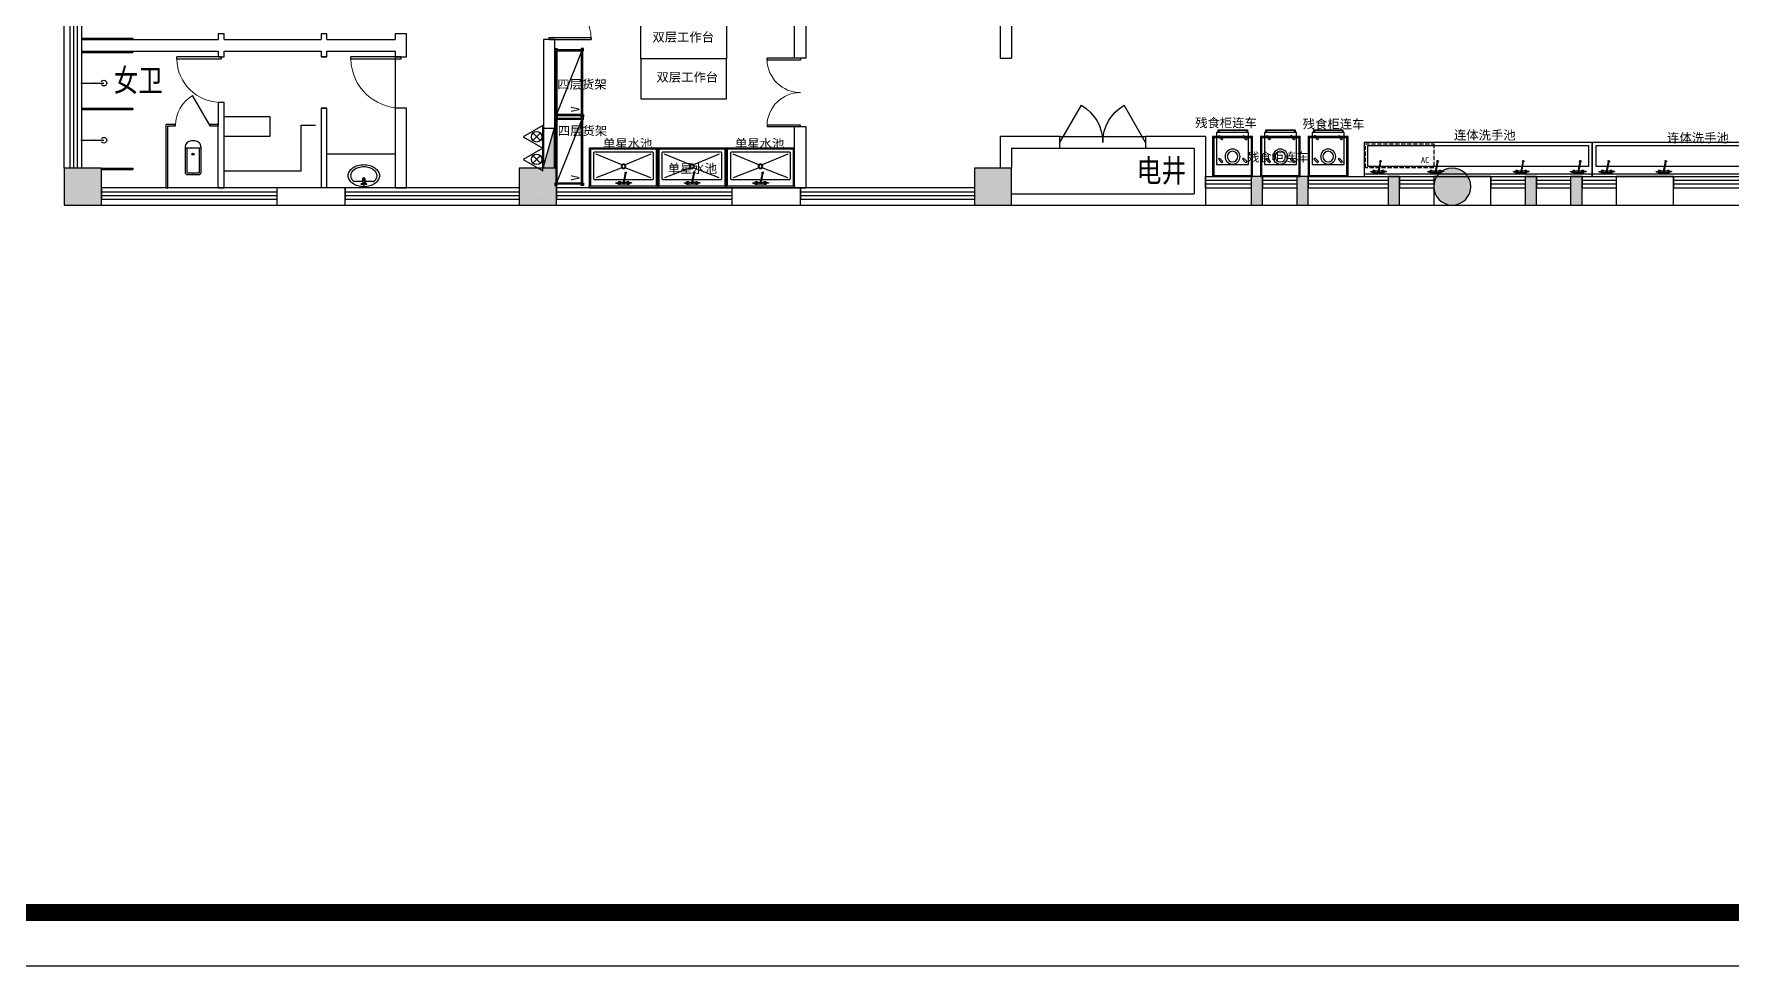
# Model space of a CAD drawing. Extents: x 1158414 to 1597620, y -840005 to -760676.
# Drawn here: x 1517481 to 1547224, y -836287 to -819949 of the extents above; entities that cross this region are included whole.
import ezdxf

# ---------------------------------------------------------------- set-up
doc = ezdxf.new("R2010")
doc.units = 0
doc.header["$LTSCALE"] = 1000
doc.linetypes.add('DASH', pattern=[0.35, 0.25, -0.1])
for name, color, linetype in [('COLUMN', 2, 'Continuous'), ('EQUIP_消火栓', 7, 'Continuous'), ('EQUIP_灭火器', 7, 'Continuous'), ('LATRINE', 6, 'Continuous'), ('LVTRY', 6, 'Continuous'), ('PUB_HATCH', 8, 'Continuous'), ('PUB_TEXT', 7, 'Continuous'), ('STAIR', 4, 'Continuous'), ('WALL', 6, 'Continuous'), ('WINDOW', 4, 'Continuous'), ('WS_厨房设备', 1, 'Continuous'), ('ZUOWEI', 251, 'Continuous'), ('产品名称', 7, 'Continuous'), ('外框', 7, 'Continuous'), ('家具', 251, 'Continuous'), ('空调', 205, 'Continuous')]:
    doc.layers.add(name, color=color, linetype=linetype)
doc.styles.add('HZ-1', font='MingLiU.ttf', dxfattribs={"width": 0.8})
doc.styles.get("Standard").update_dxf_attribs({"font": '', "width": 0.8})
doc.styles.add('WMF-宋体1', font='')
doc.styles.get('Standard').set_extended_font_data('SimSun')
doc.styles.get('WMF-宋体1').set_extended_font_data('SimSun')

# ---------------------------------------------------------------- blocks, each defined once
blk = doc.blocks.new('*U38')
at = {"linetype": 'Continuous'}
for p, q in [((0, 0), (0, 700)), ((0, 700), (1500, 700)), ((1500, 700), (1500, 0)), ((1500, 0), (0, 0))]:
    blk.add_line(p, q, dxfattribs=at)
blk = doc.blocks.new('vhjkghkghkl')
at = {"layer": '空调', "linetype": 'DASH', "ltscale": 0.3}
blk.add_lwpolyline([(134071, 540199), (134071, 539779), (132871, 539779), (132871, 540199), (134071, 540199)], close=True, dxfattribs=at)
at = {"layer": '空调', "linetype": 'DASH', "ltscale": 0.3, "style": 'HZ-1'}
blk.add_text('AC', height=100, dxfattribs=at).set_placement((133846, 539867))
blk = doc.blocks.new('$TwtSys$00000434')
for p, q in [((-0.5, 0.5), (-0.5, -0.5)), ((-0.5, -0.5), (0.5, 0.5)), ((0.5, 0.5), (-0.5, 0.5)), ((0.5, -0.5), (0.5, 0.5)), ((-0.5, -0.5), (0.5, -0.5))]:
    blk.add_line(p, q)
blk.add_solid([(0.5, -0.5), (0.5, 0.5), (-0.5, -0.5)])
blk = doc.blocks.new('$TwtSys$00000545')
for p, q in [((0, 344), (-198, 0)), ((198, 0), (0, 344)), ((-198, 0), (198, 0)), ((-73, 36), (73, 182)), ((-73, 182), (73, 36))]:
    blk.add_line(p, q)
blk.add_circle((0, 109), 91.8)
blk = doc.blocks.new('水龙头')
at = {"color": 252}
for p, q in [((-136, -15), (-90, -14)), ((-136, -18), (-90, -19)), ((-52, -2), (-4, -2)), ((-52, -31), (-6, -31)), ((4, -2), (51, -2)), ((12, -31), (51, -31)), ((23, -194), (26, -209)), ((49, -204), (46, -189)), ((136, -15), (90, -14)), ((136, -18), (90, -19))]:
    blk.add_line(p, q, dxfattribs=at)
for points in [[(13, -7), (0, 0), (-14, -8), (-14, -25), (-7, -29)], [(11, -26), (13, -25), (13, -7)]]:
    blk.add_lwpolyline(points, dxfattribs=at)
blk.add_lwpolyline([(26, -194), (-9, -18, -1.00756), (9, -15), (43, -190)], format="xyb", dxfattribs=at)
for centre in [(-78, -16), (77, -16)]:
    blk.add_circle(centre, 10.9, dxfattribs=at)
for centre, radius, start, end in [((-78, -16), 27.5, 36.2116, 175.3449), ((77, -16), 27.5, 4.6931, 143.7884), ((-136, -16), 1, 91.3387, 171.564), ((-132, -16), 4.53, 171.564, 188.436), ((-136, -17), 1, 188.436, 268.6613), ((-78, -16), 27.5, 184.6551, 323.7884), ((-78, -16), 16, 189.0003, 170.9997), ((-77, -16), 12.9, 168.3562, 191.6438), ((-52, 3), 5, 216.2116, 270), ((-52, -36), 5, 90, 143.7884), ((51, 3), 5, 270, 323.7884), ((51, -36), 5, 36.2116, 90), ((77, -16), 27.5, 216.2116, 355.3069), ((77, -16), 16, 9.0664, 350.9336), ((77, -16), 12.9, 348.3562, 11.6438), ((136, -16), 1, 8.436, 88.6613), ((136, -17), 1, 271.3387, 351.564), ((132, -16), 4.53, 351.564, 8.436)]:
    blk.add_arc(centre, radius, start, end, dxfattribs=at)
for centre, start_param, end_param in [((34, -192), 5.611234, 10.096729), ((34, -190), 6.955136, 8.752827), ((37, -206), 0, 3.141593)]:
    blk.add_ellipse(centre, major_axis=(-11.3, -2.2), ratio=0.233596, start_param=start_param, end_param=end_param, dxfattribs=at)
blk = doc.blocks.new('CJT_20205')
at = {"color": 252, "linetype": 'Continuous', "ltscale": 2}
for p, q in [((20, 680), (0, 700)), ((1180, 680), (1200, 700))]:
    blk.add_line(p, q, dxfattribs=at)
at = {"color": 252}
for p, q in [((120, 595), (572, 408)), ((628, 408), (1080, 595)), ((120, 180), (572, 352)), ((628, 352), (1080, 180))]:
    blk.add_line(p, q, dxfattribs=at)
at = {"lineweight": -2}
for points in [[(0, 700), (1200, 700), (1200, 0), (0, 0)], [(0, 0), (1200, 0), (1200, 40), (0, 40)]]:
    blk.add_lwpolyline(points, close=True, dxfattribs=at)
at = {"color": 252, "linetype": 'Continuous', "ltscale": 2}
blk.add_lwpolyline([(20, 40), (20, 680), (1180, 680), (1180, 40)], dxfattribs=at)
at = {"color": 30}
blk.add_lwpolyline([(1100, 635), (100, 635, 0.414214), (80, 615), (80, 160, 0.414214), (100, 140), (1100, 140, 0.414214), (1120, 160), (1120, 615, 0.414214)], format="xyb", close=True, dxfattribs=at)
at = {"color": 252}
for radius in [40, 30]:
    blk.add_circle((600, 380), radius, dxfattribs=at)
at = {"color": 1, "rotation": 180}
blk.add_blockref('水龙头', (596, 70), dxfattribs=at)
blk = doc.blocks.new('Custom_69')
for p, q in [((20, 20), (20, 480)), ((20, 480), (1180, 480)), ((1180, 480), (1180, 20)), ((1180, 20), (20, 20))]:
    blk.add_line(p, q)
at = {"color": 252, "linetype": 'Continuous', "ltscale": 3}
blk.add_line((20, 480), (1180, 20), dxfattribs=at)
at = {"color": 252}
for p, q in [((40, 40), (40, 460)), ((40, 40), (40, 460)), ((40, 460), (1160, 460)), ((1160, 460), (1160, 40)), ((1160, 40), (40, 40))]:
    blk.add_line(p, q, dxfattribs=at)
for points in [[(40, 480), (40, 500), (0, 500), (0, 460), (20, 460)], [(1160, 480), (1160, 500), (1200, 500), (1200, 460), (1180, 460)], [(40, 20), (40, 0), (0, 0), (0, 40), (20, 40)], [(1160, 20), (1160, 0), (1200, 0), (1200, 40), (1180, 40)]]:
    blk.add_lwpolyline(points, dxfattribs=at)
blk.add_text('V', height=150).set_placement((81, 72))
blk = doc.blocks.new('*U106')
blk.add_line((0, 40), (4000, 40))
blk.add_lwpolyline([(0, 600), (4000, 600), (4000, 0), (0, 0)], close=True)
at = {"color": 252}
blk.add_lwpolyline([(60, 540), (3940, 540), (3940, 180), (60, 180)], close=True, dxfattribs=at)
at = {"color": 1, "rotation": 180}
for p in [(246, 70), (1246, 70), (2746, 70), (3746, 70)]:
    blk.add_blockref('水龙头', p, dxfattribs=at)
blk = doc.blocks.new('Custom_79')
at = {"color": 252}
for p, q in [((0, 700), (20, 680)), ((90, 806), (602, 806)), ((101, 806), (101, 771)), ((590, 806), (590, 771)), ((680, 680), (700, 700)), ((20, 20), (0, 0)), ((680, 20), (700, 0))]:
    blk.add_line(p, q, dxfattribs=at)
blk.add_lwpolyline([(0, 700), (700, 700), (700, 0), (0, 0)], close=True)
for points in [[(20, 680), (680, 680), (680, 20), (20, 20)], [(70, 771), (630, 771), (630, 213), (70, 213)], [(90, 771), (602, 771), (602, 822), (90, 822)], [(96, 661), (157, 721), (176, 702), (116, 642)], [(520, 661), (580, 721), (599, 702), (539, 642)], [(96, 262), (157, 322), (176, 303), (116, 242)], [(520, 262), (580, 322), (599, 303), (539, 242)]]:
    blk.add_lwpolyline(points, close=True, dxfattribs=at)
blk.add_circle((350, 350), 132)
blk.add_circle((350, 350), 92.5, dxfattribs=at)
blk = doc.blocks.new('$DorLib2D$00000002')
for p, q in [((-0.5, 0), (-0.5, 0.4875)), ((-0.475, 0.4875), (-0.5, 0.4875)), ((-0.475, 0), (-0.475, 0.4875)), ((0.475, 0), (0.475, 0.4875)), ((0.475, 0.4875), (0.5, 0.4875)), ((0.5, 0), (0.5, 0.4875)), ((-0.5, 0), (-0.475, 0)), ((0.5, 0), (0.475, 0))]:
    blk.add_line(p, q)
at = {"lineweight": 13}
for centre, start, end in [((-0.4875, 0), 0, 88.53072), ((0.4875, 0), 91.46928, 180)]:
    blk.add_arc(centre, 0.4875, start, end, dxfattribs=at)
blk = doc.blocks.new('$DorLib2D$00000001')
for p, q in [((0.45, 0.975), (0.5, 0.975)), ((0.45, 0), (0.45, 0.975)), ((0.5, 0), (0.5, 0.975)), ((0.5, 0), (0.45, 0))]:
    blk.add_line(p, q)
at = {"lineweight": 13}
blk.add_arc((0.475, 0), 0.975, 91.4693, 180, dxfattribs=at)
blk = doc.blocks.new('$lvtry$00000200')
at = {"color": 0}
for p, q in [((-110, -40, 0), (-110, -470, 0)), ((100, -30, 0), (-100, -30, 0)), ((110, -470, 0), (110, -40, 0))]:
    blk.add_line(p, q, dxfattribs=at)
at = {"color": 0, "elevation": 0}
blk.add_lwpolyline([(100, 0), (-100, 0, 0.414214), (-140, -40), (-140, -480, 0.414214), (-30, -590), (30, -590, 0.414214), (140, -480), (140, -40, 0.414214)], format="xyb", close=True, dxfattribs=at)
blk.add_lwpolyline([(140, -470), (-140, -470)], dxfattribs=at)
at = {"color": 0}
blk.add_circle((0, -359, 0), 20, dxfattribs=at)
for centre, start, end in [((-100, -40, 0), 90, 180), ((100, -40, 0), 0, 90)]:
    blk.add_arc(centre, 10, start, end, dxfattribs=at)
for p in [(0, 0), (0, -359, 0)]:
    blk.add_point(p, dxfattribs=at)
blk = doc.blocks.new('$TCHSYS$APDOOR2D')
blk.add_line((0.5, 0), (0, 0.866))
at = {"lineweight": 13}
blk.add_arc((0.5, 0), 1, 120, 180, dxfattribs=at)
blk = doc.blocks.new('$DorLib2D$00000231')
at = {"color": 0}
for p, q in [((-0.5, 0), (-0.25, 0.433)), ((0.5, 0), (0.25, 0.433))]:
    blk.add_line(p, q, dxfattribs=at)
for centre, start, end in [((-0.5, 0), 0, 60), ((0.5, 0), 120, 180)]:
    blk.add_arc(centre, 0.5, start, end, dxfattribs=at)
blk = doc.blocks.new('$lvtry$00000195')
at = {"color": 0}
for p, q in [((-165, -91), (-34, -91)), ((-17, -58), (-17, -48)), ((-16, -91), (-11, -91)), ((11, -91), (165, -91)), ((17, -58), (17, -48))]:
    blk.add_line(p, q, dxfattribs=at)
blk.add_lwpolyline([(273, -195, -0.132138), (254, -266, -0.106661), (193, -332, -0.083339), (108, -374, -0.072039), (0, -389, -0.072039), (-108, -374, -0.083339), (-193, -332, -0.106661), (-254, -266, -0.132138), (-273, -195, -0.132138), (-254, -124, -0.106661), (-193, -57, -0.083339), (-108, -16, -0.072039), (0, 0, -0.072039), (108, -16, -0.083339), (193, -57, -0.106661), (254, -124, -0.132138)], format="xyb", close=True, dxfattribs=at)
blk.add_circle((0, -58), 16.7, dxfattribs=at)
for centre, radius, start, end in [((-131, -195), 101, 149.8906, 180), ((-131, -195), 101, 180, 210.1094), ((-68, -231), 174, 128.9257, 149.8906), ((-68, -158), 174, 210.1094, 234.4623), ((-165, -111), 20, 90, 128.9257), ((-40, -49), 10.1, 106.6096, 258.1648), ((-64, 218), 259, 274.7069, 282.3732), ((-75, -228), 173, 71.36, 79.1873), ((-29, -95), 6.77, 155.344, 308.3224), ((-171, 3), 166, 324.8411, 338.1337), ((-171, 3), 170, 324.8411, 331.3523), ((-29, -95), 3.37, 155.344, 308.3224), ((100, -210), 170, 132.3141, 138.8253), ((100, -210), 166, 125.5327, 138.8253), ((0, -131), 25, 112.516, 67.484), ((-12, -74), 10.6, 201.8924, 261.774), ((0, -48), 16.7, 0, 180), ((-381, -131), 372, 2.3982, 6.7627), ((0, -111), 9.9, 201.7837, 338.2163), ((64, 218), 259, 257.6268, 265.2931), ((381, -131), 372, 170.1008, 177.6018), ((75, -228), 173, 100.8127, 110.4191), ((40, -49), 10.1, 281.8352, 73.3904), ((165, -111), 20, 51.0743, 90), ((165, -111), 20, 51.0743, 90), ((68, -158), 174, 305.5377, 329.8906), ((68, -231), 174, 30.1094, 51.0743), ((131, -195), 101, 0, 30.1094), ((131, -195), 101, 329.8906, 0), ((-27, -100), 245, 234.4623, 253.5183), ((0, -9), 340, 253.5183, 270), ((0, -9), 340, 270, 286.4817), ((27, -100), 245, 286.4817, 305.5377)]:
    blk.add_arc(centre, radius, start, end, dxfattribs=at)
for p in [(0, -58), (0, -131)]:
    blk.add_point(p, dxfattribs=at)
blk = doc.blocks.new('$TCHSYS$WIN2D')
for p, q in [((-0.5, 0.5), (0.5, 0.5)), ((-0.5, 0.5), (-0.5, -0.5)), ((0.5, 0.5), (0.5, -0.5)), ((0.5, 0.1667), (-0.5, 0.1667)), ((0.5, -0.1667), (-0.5, -0.1667)), ((-0.5, -0.5), (0.5, -0.5))]:
    blk.add_line(p, q)
blk = doc.blocks.new('$lvtry$00000168')
at = {"color": 0}
blk.add_line((0, 0), (0, -395), dxfattribs=at)
blk.add_arc((0, -395), 50, 121.0332, 58.9668, dxfattribs=at)
for p in [(0, 0), (0, -223)]:
    blk.add_point(p, dxfattribs=at)

msp = doc.modelspace()

# ---------------------------------------------------------------- hatches: boundary and pattern name
at = {"layer": 'PUB_HATCH'}
for points in [[(1518662.8, -822949), (1518662.8, -822299), (1518012.8, -822299), (1518012.8, -822949)], [(1526637.8, -822949), (1526637.8, -822299), (1525987.8, -822299), (1525987.8, -822949)], [(1534612.9, -822949), (1534612.9, -822299), (1533962.9, -822299), (1533962.9, -822949)], [(1542662.8, -822624, 1), (1542012.8, -822624, 1)], [(1539012.8, -822949), (1539012.8, -822449), (1538812.8, -822449), (1538812.8, -822949)], [(1539812.8, -822949), (1539812.8, -822449), (1539612.8, -822449), (1539612.8, -822949)], [(1541412.8, -822949), (1541412.8, -822449), (1541212.8, -822449), (1541212.8, -822949)], [(1543812.8, -822949), (1543812.8, -822449), (1543612.8, -822449), (1543612.8, -822949)], [(1544612.8, -822949), (1544612.8, -822449), (1544412.8, -822449), (1544412.8, -822949)]]:
    msp.add_hatch(color=256, dxfattribs=at).paths.add_polyline_path(points)

# ---------------------------------------------------------------- linework, layer by layer
for points in [[(1518012.8, -822299), (1518012.8, -798349)], [(1518662.8, -822949), (1533962.9, -822949)]]:
    msp.add_lwpolyline(points)
at = {"layer": 'COLUMN'}
for p, q in [((1518662.8, -822299), (1518012.8, -822299)), ((1518012.8, -822299), (1518012.8, -822949)), ((1518662.8, -822949), (1518662.8, -822299)), ((1526637.8, -822299), (1525987.8, -822299)), ((1525987.8, -822299), (1525987.8, -822949)), ((1526637.8, -822949), (1526637.8, -822299)), ((1534612.9, -822299), (1533962.9, -822299)), ((1533962.9, -822299), (1533962.9, -822949)), ((1534612.9, -822949), (1534612.9, -822299)), ((1522937.8, -822649), (1521737.8, -822649)), ((1521737.8, -822649), (1521737.8, -822949)), ((1522937.8, -822949), (1522937.8, -822649)), ((1530912.8, -822649), (1529712.8, -822649)), ((1530812.8, -822649), (1531012.8, -822649)), ((1539012.8, -822449), (1538812.8, -822449)), ((1538812.8, -822449), (1538812.8, -822949)), ((1539012.8, -822949), (1539012.8, -822449)), ((1539812.8, -822449), (1539612.8, -822449)), ((1539612.8, -822449), (1539612.8, -822949)), ((1539812.8, -822949), (1539812.8, -822449)), ((1541412.8, -822449), (1541212.8, -822449)), ((1541212.8, -822449), (1541212.8, -822949)), ((1541412.8, -822949), (1541412.8, -822449)), ((1543812.8, -822449), (1543612.8, -822449)), ((1543612.8, -822449), (1543612.8, -822949)), ((1543812.8, -822949), (1543812.8, -822449)), ((1544612.8, -822449), (1544412.8, -822449)), ((1544412.8, -822449), (1544412.8, -822949)), ((1544612.8, -822949), (1544612.8, -822449)), ((1545212.8, -822449), (1545212.8, -822949)), ((1546212.8, -822449), (1545212.8, -822449)), ((1546212.8, -822949), (1546212.8, -822449)), ((1518012.8, -822949), (1518662.8, -822949)), ((1521737.8, -822949), (1522937.8, -822949)), ((1525987.8, -822949), (1526637.8, -822949)), ((1529712.8, -822849), (1529712.8, -822949)), ((1529712.8, -822949), (1530912.8, -822949)), ((1530912.8, -822949), (1530912.8, -822849)), ((1533962.9, -822949), (1534612.9, -822949)), ((1538812.8, -822949), (1539012.8, -822949)), ((1539612.8, -822949), (1539812.8, -822949)), ((1541212.8, -822949), (1541412.8, -822949)), ((1543612.8, -822949), (1543812.8, -822949)), ((1544412.8, -822949), (1544612.8, -822949)), ((1545212.8, -822949), (1546212.8, -822949))]:
    msp.add_line(p, q, dxfattribs=at)
for start, end in [(0, 180), (180, 0)]:
    msp.add_arc((1542337.8, -822624), 325, start, end, dxfattribs=at)
at = {"layer": 'LATRINE'}
for p, q in [((1518312.8, -820024), (1519212.8, -820024)), ((1518312.8, -820024), (1518312.8, -820049)), ((1518312.8, -820049), (1519212.8, -820049)), ((1518312.8, -820249), (1519212.8, -820249)), ((1518312.8, -820249), (1518312.8, -820274)), ((1518312.8, -820274), (1519212.8, -820274)), ((1519212.8, -820024), (1519212.8, -820049)), ((1519212.8, -820249), (1519212.8, -820274)), ((1518312.8, -821249), (1519212.8, -821249)), ((1518312.8, -821249), (1518312.8, -821274)), ((1518312.8, -821274), (1519212.8, -821274)), ((1519212.8, -821249), (1519212.8, -821274)), ((1519800.3, -822649), (1519800.3, -821536.5)), ((1519962.8, -821536.5), (1519800.3, -821536.5)), ((1519825.3, -822649), (1519825.3, -821561.5)), ((1519825.3, -821561.5), (1519962.8, -821561.5)), ((1519962.8, -821561.5), (1519962.8, -821536.5)), ((1520712.8, -821536.5), (1520562.8, -821536.5)), ((1520562.8, -821536.5), (1520562.8, -821561.5)), ((1520562.8, -821561.5), (1520712.8, -821561.5)), ((1518662.8, -822299), (1519212.8, -822299)), ((1518662.8, -822324), (1519212.8, -822324)), ((1519212.8, -822299), (1519212.8, -822324)), ((1519800.3, -822649), (1519825.3, -822649))]:
    msp.add_line(p, q, dxfattribs=at)
at = {"layer": 'LVTRY'}
msp.add_lwpolyline([(1523812.8, -822649), (1522612.8, -822649), (1522612.8, -822049), (1523812.8, -822049)], close=True, dxfattribs=at)
at = {"layer": 'STAIR'}
msp.add_lwpolyline([(1538012.8, -822949), (1556812.8, -822949)], dxfattribs=at)
at = {"layer": 'WALL'}
for p, q in [((1531012.8, -820376.2), (1531012.8, -817549)), ((1530812.8, -820376.2), (1530812.8, -817749)), ((1520812.8, -819949), (1520712.8, -819949)), ((1520712.8, -819949), (1520712.8, -820049)), ((1520812.8, -820049), (1520812.8, -819949)), ((1522612.8, -819949), (1522512.8, -819949)), ((1522512.8, -819949), (1522512.8, -820049)), ((1522612.8, -820049), (1522612.8, -819949)), ((1524012.8, -819949), (1523812.8, -819949)), ((1523812.8, -819949), (1523812.8, -820049)), ((1524012.8, -820149), (1524012.8, -819949)), ((1518312.8, -820049), (1520712.8, -820049)), ((1518312.8, -820049), (1518312.8, -820249)), ((1518312.8, -820249), (1520712.8, -820249)), ((1520712.8, -820249), (1520712.8, -820349)), ((1520812.8, -820049), (1522512.8, -820049)), ((1520812.8, -820349), (1520812.8, -820249)), ((1520812.8, -820249), (1522512.8, -820249)), ((1522512.8, -820249), (1522512.8, -820349)), ((1522612.8, -820049), (1523812.8, -820049)), ((1522612.8, -820349), (1522612.8, -820249)), ((1522612.8, -820249), (1523812.8, -820249)), ((1523812.8, -820249), (1523812.8, -820349)), ((1524012.8, -820349), (1524012.8, -820149)), ((1526612.8, -820049), (1526412.8, -820049)), ((1526412.8, -820049), (1526412.8, -822299)), ((1526612.8, -822299), (1526612.8, -820049)), ((1520712.8, -820349), (1520812.8, -820349)), ((1522512.8, -820349), (1522612.8, -820349)), ((1523812.8, -820349), (1524012.8, -820349)), ((1531012.8, -820376.2), (1530812.8, -820376.2)), ((1520812.8, -821149), (1520712.8, -821149)), ((1520712.8, -821149), (1520712.8, -821549)), ((1520812.8, -821549), (1520812.8, -821149)), ((1522612.8, -821249), (1522512.8, -821249)), ((1522512.8, -821249), (1522512.8, -822649)), ((1522612.8, -822649), (1522612.8, -821249)), ((1524012.8, -821249), (1523812.8, -821249)), ((1523812.8, -821249), (1523812.8, -822649)), ((1524012.8, -822649), (1524012.8, -821249)), ((1520712.8, -822649), (1520712.8, -821549)), ((1520812.8, -822649), (1520812.8, -821549)), ((1530812.8, -822649), (1530812.8, -821576.2)), ((1531012.8, -821576.2), (1530812.8, -821576.2)), ((1531012.8, -822649), (1531012.8, -821576.2)), ((1535462.8, -821749), (1534412.9, -821749)), ((1534412.9, -821749), (1534412.9, -822299)), ((1535462.8, -821949), (1535462.8, -821749)), ((1538012.8, -821749), (1536962.8, -821749)), ((1536962.8, -821749), (1536962.8, -821949)), ((1538012.8, -821749), (1538012.8, -822449)), ((1534612.9, -821949), (1535462.8, -821949)), ((1534612.9, -821949), (1534612.9, -822299)), ((1536962.8, -821949), (1537812.8, -821949)), ((1537812.8, -821949), (1537812.8, -822549)), ((1520712.8, -822649), (1520812.8, -822649)), ((1523812.8, -822649), (1524012.8, -822649)), ((1531012.8, -822649), (1530812.8, -822649)), ((1530912.8, -822849), (1530912.8, -822649)), ((1530912.8, -822649), (1530912.8, -822649)), ((1533962.8, -822649), (1533962.8, -822849)), ((1537812.8, -822549), (1537812.8, -822749)), ((1538012.8, -822649), (1538012.8, -822449)), ((1538012.8, -822649), (1538012.8, -822949)), ((1542064, -822449), (1542012.8, -822449)), ((1542012.8, -822449), (1542012.8, -822624)), ((1542012.8, -822624), (1542012.8, -822649)), ((1542012.8, -822649), (1542012.8, -822949)), ((1543012.8, -822449), (1542611.7, -822449)), ((1543012.8, -822649), (1543012.8, -822449)), ((1543012.8, -822949), (1543012.8, -822649)), ((1526312.8, -822849), (1526312.8, -822849)), ((1526412.8, -822849), (1526412.8, -822849)), ((1526512.8, -822849), (1526512.8, -822849)), ((1530912.8, -822849), (1530912.8, -822849)), ((1534612.9, -822749), (1537812.8, -822749)), ((1534612.9, -822949), (1538012.8, -822949)), ((1542012.8, -822949), (1543012.8, -822949))]:
    msp.add_line(p, q, dxfattribs=at)
at = {"layer": 'WINDOW', "linetype": 'DASH'}
for p, q in [((1522612.8, -820349), (1522512.8, -820349)), ((1522512.8, -821249), (1522612.8, -821249))]:
    msp.add_line(p, q, dxfattribs=at)
at = {"layer": 'WINDOW'}
for p, q in [((1523812.8, -820349), (1523812.8, -821249)), ((1535462.8, -821749), (1536962.8, -821749)), ((1535462.8, -821949), (1536962.8, -821949))]:
    msp.add_line(p, q, dxfattribs=at)
at = {"layer": 'ZUOWEI', "color": 4}
for p, q in [((1534412.8, -795009.8), (1534412.8, -820376.2)), ((1534612.8, -794809.8), (1534612.8, -820376.2))]:
    msp.add_line(p, q, dxfattribs=at)
msp.add_lwpolyline([(1534412.8, -820376.2), (1534612.8, -820376.2)], dxfattribs=at)
at = {"layer": '外框', "lineweight": -2}
msp.add_line((1597620.4, -836286.7), (1495735.7, -836286.7), dxfattribs=at)
at = {"layer": '外框', "lineweight": -2, "const_width": 297.8}
msp.add_lwpolyline([(1499694.1, -835347), (1593510.6, -835347, 0.4142136), (1596488.9, -832368.7), (1596488.9, -768833.8, 0.4142136), (1593510.6, -765855.5), (1499694.1, -765855.5, 0.4142136), (1496715.8, -768833.8), (1496715.8, -832368.7, 0.4142136)], format="xyb", close=True, dxfattribs=at)
at = {"layer": '家具'}
for points in [[(1520812.8, -821399), (1521612.8, -821399), (1521612.8, -821749), (1520812.8, -821749)], [(1520812.8, -822349), (1522162.8, -822349), (1522162.8, -821549), (1522412.8, -821549)]]:
    msp.add_lwpolyline(points, dxfattribs=at)

# ---------------------------------------------------------------- block references
at = {"layer": 'EQUIP_消火栓', "color": 8, "xscale": -700, "yscale": 200, "zscale": 700, "rotation": 90}
msp.add_blockref('$TwtSys$00000434', (1526501.3, -821950), dxfattribs=at)
at = {"layer": 'EQUIP_灭火器', "rotation": 90}
for p in [(1526401.3, -821751.6), (1526401.3, -822148.4)]:
    msp.add_blockref('$TwtSys$00000545', p, dxfattribs=at)
at = {"layer": 'LATRINE', "xscale": -600, "yscale": -600, "zscale": 25, "rotation": 179.9999999985326}
msp.add_blockref('$TCHSYS$APDOOR2D', (1520262.8, -821549), dxfattribs=at)
at = {"layer": 'LVTRY', "yscale": -1, "rotation": 270}
for p in [(1518312.8, -820811.5), (1518312.8, -821811.5)]:
    msp.add_blockref('$lvtry$00000168', p, dxfattribs=at)
at = {"layer": 'LVTRY'}
for name, p, rotation in [('$lvtry$00000200', (1520270.8, -822415.1, 0), 179.9999999985326), ('$lvtry$00000195', (1523262.8, -822629), 180)]:
    msp.add_blockref(name, p, dxfattribs=dict(at, rotation=rotation))
at = {"layer": 'WINDOW', "linetype": 'DASH', "xscale": -1500, "yscale": -1500, "zscale": -1500, "rotation": 90}
msp.add_blockref('$DorLib2D$00000002', (1526512.8, -819299), dxfattribs=at)
at = {"layer": 'WINDOW'}
for name, p, xscale, yscale, zscale, rotation in [('$TCHSYS$WIN2D', (1518212.8, -820761.5), -3075, -200, -3075, 90), ('$DorLib2D$00000001', (1520762.8, -820749), 800, 800, 800, 90), ('$DorLib2D$00000001', (1523912.8, -820799), -900, -900, -900, 270), ('$DorLib2D$00000002', (1530914.3, -820976.2), 1199.999999996391, -1199.999999996391, -1199.999999996401, 269.9971863266044), ('$TCHSYS$WIN2D', (1538412.8, -822549), 800, 200, 800, 1.334026032879737e-11), ('$TCHSYS$WIN2D', (1539312.8, -822549), 600, 200, 600, 1.667526652963267e-11), ('$TCHSYS$WIN2D', (1540512.8, -822549), 1400, 200, 1400, 2.501289979348808e-11), ('$TCHSYS$WIN2D', (1541712.8, -822549), 600, 200, 600, 2.667784723517362e-11), ('$TCHSYS$WIN2D', (1543312.8, -822549), 600, 200, 600, 2.382345450072224e-11), ('$TCHSYS$WIN2D', (1544112.8, -822549), 600, 200, 600, 2.501289979252716e-11), ('$TCHSYS$WIN2D', (1544912.8, -822549), 600, 200, 600, 2.858617119647043e-11), ('$TCHSYS$WIN2D', (1546912.8, -822549), 1400, 200, 1400, 1.334021322392977e-11)]:
    msp.add_blockref(name, p, dxfattribs=dict(at, xscale=xscale, yscale=yscale, zscale=zscale, rotation=rotation))
for name, p, xscale, yscale, zscale in [('$DorLib2D$00000231', (1536212.8, -821849), -1500, 1500, -1500), ('$TCHSYS$WIN2D', (1520200.3, -822749), -3075, 200, -3075), ('$TCHSYS$WIN2D', (1524462.8, -822749), -3050, 200, -3050), ('$TCHSYS$WIN2D', (1528175.3, -822749), -3075, 200, -3075), ('$TCHSYS$WIN2D', (1532437.8, -822749), -3050, 200, -3050)]:
    msp.add_blockref(name, p, dxfattribs=dict(at, xscale=xscale, yscale=yscale, zscale=zscale))
at = {"layer": 'WS_厨房设备'}
msp.add_blockref('*U38', (1528115.9, -820386.6), dxfattribs=at)
at = {"layer": 'WS_厨房设备', "rotation": 90}
for p in [(1527112.8, -821402.7), (1527112.8, -822602.7)]:
    msp.add_blockref('Custom_69', p, dxfattribs=at)
at = {"layer": 'WS_厨房设备', "xscale": -1, "rotation": 180}
msp.add_blockref('*U38', (1528115.9, -820386.6), dxfattribs=at)
at = {"layer": 'WS_厨房设备', "xscale": -1}
for name, p in [('Custom_79', (1538837.5, -822449.1)), ('Custom_79', (1539675.2, -822449.1)), ('Custom_79', (1540512.8, -822449.1)), ('CJT_20205', (1528412.8, -822649)), ('CJT_20205', (1529612.8, -822649)), ('CJT_20205', (1530812.8, -822649)), ('*U106', (1544791.8, -822449)), ('*U106', (1548791.8, -822449))]:
    msp.add_blockref(name, p, dxfattribs=at)
at = {"layer": '空调'}
msp.add_blockref('vhjkghkghkl', (1407943.8, -1362076.4), dxfattribs=at)

# ---------------------------------------------------------------- texts
at = {"layer": 'PUB_TEXT', "width": 0.8}
msp.add_text('女卫', height=394.94, dxfattribs=at).set_placement((1518879.3, -820959.4))
at = {"layer": 'PUB_TEXT', "color": 6, "linetype": 'DASH', "width": 0.8}
msp.add_text('电井', height=398.73, dxfattribs=at).set_placement((1536805.7, -822544.6))
at = {"layer": '产品名称', "color": 7, "lineweight": 0, "style": 'WMF-宋体1'}
for s, p in [('双层工作台', (1528319.7, -820083.1)), ('四层货架', (1526652.8, -820910.7)), ('双层工作台', (1528390.9, -820785.5)), ('残食柜连车', (1537832.8, -821585.8)), ('残食柜连车', (1539717.6, -821607.1)), ('四层货架', (1526661.6, -821724.9)), ('单星水池', (1527453.9, -821949)), ('单星水池', (1529766.5, -821949)), ('连体洗手池', (1542367.8, -821800.1)), ('连体洗手池', (1546103.5, -821849)), ('残食柜连车', (1538741, -822187.2)), ('单星水池', (1528589.5, -822385.3))]:
    msp.add_text(s, height=158.49, dxfattribs=at).set_placement(p)

doc.saveas('drawing.dxf')
